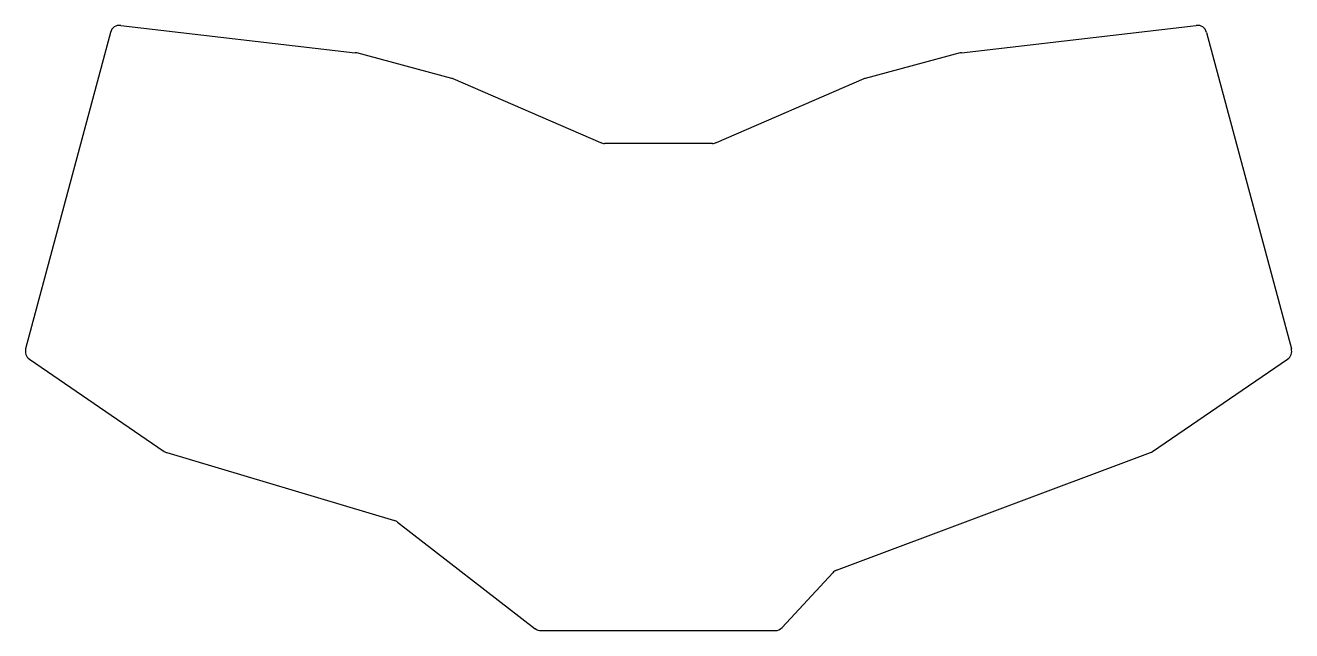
# Model space of a CAD drawing. Header units: millimetres. Extents: x 63 to 329, y -171 to -44.
import ezdxf

# ---------------------------------------------------------------- set-up
doc = ezdxf.new("R2010")
doc.units = ezdxf.units.MM

msp = doc.modelspace()

# ---------------------------------------------------------------- linework, layer by layer
for p, q in [((82.6, -44.13), (131.94, -49.87)), ((259.44, -49.87), (308.78, -44.13)), ((80.44, -45.6), (62.62, -112.11)), ((310.95, -45.6), (328.77, -112.11)), ((152.23, -55.28), (132.23, -49.92)), ((259.15, -49.92), (239.15, -55.28)), ((183.54, -68.79), (152.51, -55.38)), ((238.88, -55.38), (207.84, -68.79)), ((207.05, -68.95), (184.33, -68.95)), ((63.42, -114.28), (91.73, -133.69)), ((299.6, -133.73), (327.97, -114.28)), ((92.29, -133.96), (140.17, -148.25)), ((233.11, -158.69), (299.17, -133.95)), ((140.83, -148.58), (169.76, -170.98)), ((221.67, -170.75), (232.34, -159.2)), ((170.99, -171.39), (220.2, -171.39))]:
    msp.add_line(p, q)
for centre, start, end in [((82.37, -46.12), 83.3659, 165), ((309.01, -46.12), 15, 96.6341), ((131.71, -51.86), 75, 83.3659), ((259.67, -51.86), 96.6341, 105), ((151.71, -57.22), 66.6341, 75), ((239.67, -57.22), 105, 113.3659), ((184.33, -66.95), 246.6341, 270), ((207.05, -66.95), 270, 293.3659), ((64.55, -112.63), 165, 235.56), ((326.84, -112.63), 304.44, 15), ((92.86, -132.04), 235.56, 253.3886), ((298.47, -132.08), 290.5245, 304.44), ((139.6, -150.16), 52.2633, 73.3886), ((233.81, -160.56), 110.5245, 137.2672), ((170.99, -169.39), 232.2633, 270), ((220.2, -169.39), 270, 317.2672)]:
    msp.add_arc(centre, 2, start, end)

doc.saveas('drawing.dxf')
